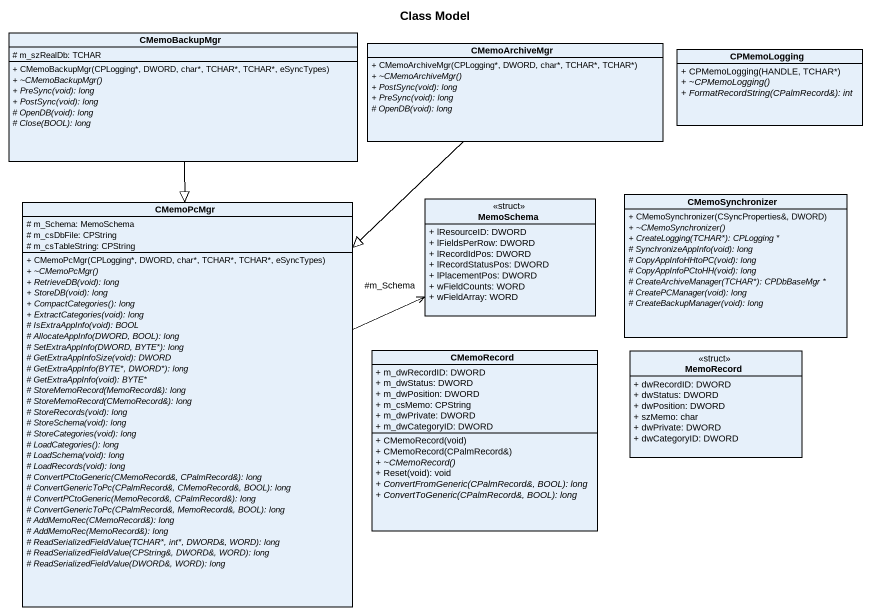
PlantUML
@startuml
title Class Model
hide circle
hide empty members
skinparam classAttributeIconSize 0
class CMemoBackupMgr {
  # m_szRealDb: TCHAR
  + CMemoBackupMgr(CPLogging*, DWORD, char*, TCHAR*, TCHAR*, eSyncTypes)
  {abstract} + ~CMemoBackupMgr()
  {abstract} + PreSync(void): long
  {abstract} + PostSync(void): long
  {abstract} # OpenDB(void): long
  {abstract} # Close(BOOL): long
}
class CMemoArchiveMgr {
  + CMemoArchiveMgr(CPLogging*, DWORD, char*, TCHAR*, TCHAR*)
  {abstract} + ~CMemoArchiveMgr()
  {abstract} + PostSync(void): long
  {abstract} + PreSync(void): long
  {abstract} # OpenDB(void): long
}
class CPMemoLogging {
  + CPMemoLogging(HANDLE, TCHAR*)
  {abstract} + ~CPMemoLogging()
  {abstract} + FormatRecordString(CPalmRecord&): int
}
class CMemoSynchronizer {
  + CMemoSynchronizer(CSyncProperties&, DWORD)
  {abstract} + ~CMemoSynchronizer()
  {abstract} + CreateLogging(TCHAR*): CPLogging *
  {abstract} # SynchronizeAppInfo(void): long
  {abstract} # CopyAppInfoHHtoPC(void): long
  {abstract} # CopyAppInfoPCtoHH(void): long
  {abstract} # CreateArchiveManager(TCHAR*): CPDbBaseMgr *
  {abstract} # CreatePCManager(void): long
  {abstract} # CreateBackupManager(void): long
}
class CMemoPcMgr {
  # m_Schema: MemoSchema
  # m_csDbFile: CPString
  # m_csTableString: CPString
  + CMemoPcMgr(CPLogging*, DWORD, char*, TCHAR*, TCHAR*, eSyncTypes)
  {abstract} + ~CMemoPcMgr()
  {abstract} + RetrieveDB(void): long
  {abstract} + StoreDB(void): long
  {abstract} + CompactCategories(): long
  {abstract} + ExtractCategories(void): long
  {abstract} # IsExtraAppInfo(void): BOOL
  {abstract} # AllocateAppInfo(DWORD, BOOL): long
  {abstract} # SetExtraAppInfo(DWORD, BYTE*): long
  {abstract} # GetExtraAppInfoSize(void): DWORD
  {abstract} # GetExtraAppInfo(BYTE*, DWORD*): long
  {abstract} # GetExtraAppInfo(void): BYTE*
  {abstract} # StoreMemoRecord(MemoRecord&): long
  {abstract} # StoreMemoRecord(CMemoRecord&): long
  {abstract} # StoreRecords(void): long
  {abstract} # StoreSchema(void): long
  {abstract} # StoreCategories(void): long
  {abstract} # LoadCategories(): long
  {abstract} # LoadSchema(void): long
  {abstract} # LoadRecords(void): long
  {abstract} # ConvertPCtoGeneric(CMemoRecord&, CPalmRecord&): long
  {abstract} # ConvertGenericToPc(CPalmRecord&, CMemoRecord&, BOOL): long
  {abstract} # ConvertPCtoGeneric(MemoRecord&, CPalmRecord&): long
  {abstract} # ConvertGenericToPc(CPalmRecord&, MemoRecord&, BOOL): long
  {abstract} # AddMemoRec(CMemoRecord&): long
  {abstract} # AddMemoRec(MemoRecord&): long
  {abstract} # ReadSerializedFieldValue(TCHAR*, int*, DWORD&, WORD): long
  {abstract} # ReadSerializedFieldValue(CPString&, DWORD&, WORD): long
  {abstract} # ReadSerializedFieldValue(DWORD&, WORD): long
}
class MemoSchema <<struct>> {
  + lResourceID: DWORD
  + lFieldsPerRow: DWORD
  + lRecordIdPos: DWORD
  + lRecordStatusPos: DWORD
  + lPlacementPos: DWORD
  + wFieldCounts: WORD
  + wFieldArray: WORD
}
class CMemoRecord {
  + m_dwRecordID: DWORD
  + m_dwStatus: DWORD
  + m_dwPosition: DWORD
  + m_csMemo: CPString
  + m_dwPrivate: DWORD
  + m_dwCategoryID: DWORD
  + CMemoRecord(void)
  + CMemoRecord(CPalmRecord&)
  {abstract} + ~CMemoRecord()
  + Reset(void): void
  {abstract} + ConvertFromGeneric(CPalmRecord&, BOOL): long
  {abstract} + ConvertToGeneric(CPalmRecord&, BOOL): long
}
class MemoRecord <<struct>> {
  + dwRecordID: DWORD
  + dwStatus: DWORD
  + dwPosition: DWORD
  + szMemo: char
  + dwPrivate: DWORD
  + dwCategoryID: DWORD
}
CMemoBackupMgr --|> CMemoPcMgr
CMemoArchiveMgr --|> CMemoPcMgr
CMemoPcMgr -right-> "#m_Schema" MemoSchema
@enduml
